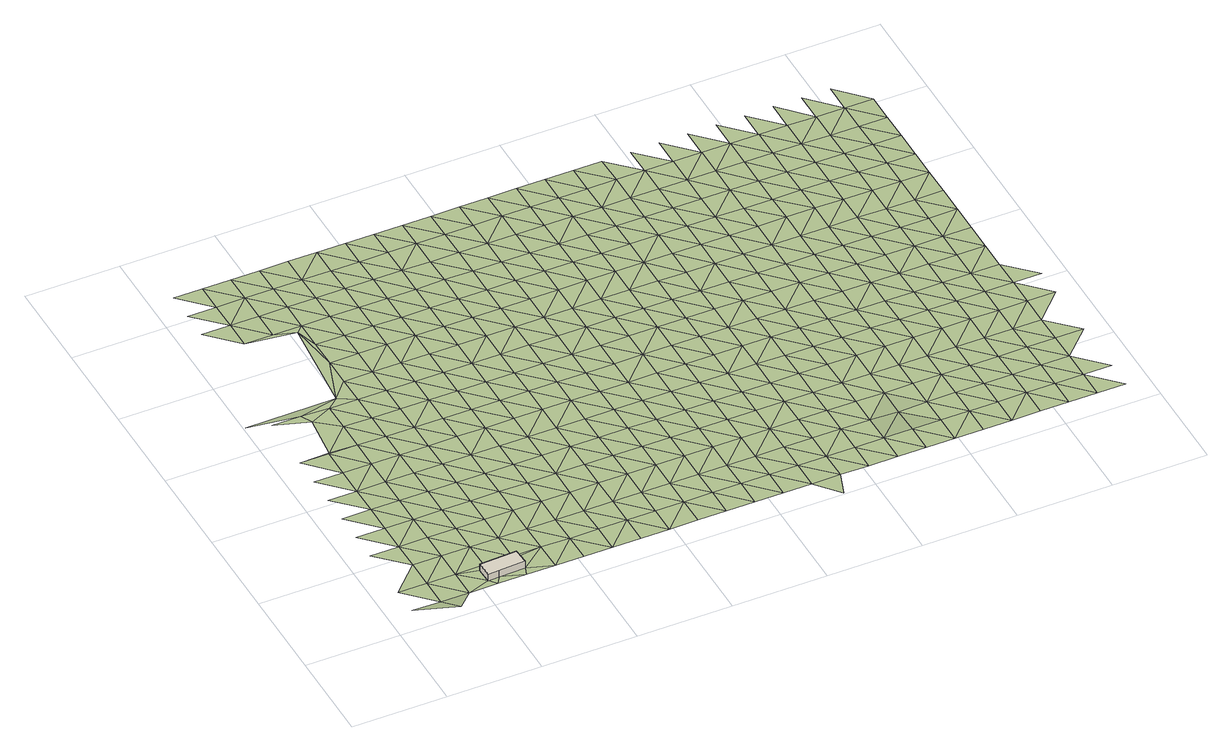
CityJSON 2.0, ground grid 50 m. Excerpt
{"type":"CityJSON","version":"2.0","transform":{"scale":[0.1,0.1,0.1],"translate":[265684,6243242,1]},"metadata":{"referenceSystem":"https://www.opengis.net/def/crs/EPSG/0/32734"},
"CityObjects":{
"building1":{"type":"Building","attributes":{"building":"industrial","building:levels":1,"building_height":4.1,"plus_code":"4FRW3FF8+X9M","ground_height":2.79,"roof_height":6.89},"geometry":[{"type":"Solid","lod":"1","boundaries":[[[[0,1,2,3]],[[1,4,5,2]],[[4,6,7,5]],[[6,8,9,7]],[[8,0,3,9]],[[3,2,5,7,9]],[[8,6,4,1,0]]]]}]},
"terrain1":{"type":"TINRelief","geometry":[{"type":"CompositeSurface","lod":"1","boundaries":[[[10,11,12]],[[12,13,14]],[[15,14,13]],[[11,16,12]],[[13,12,16]],[[17,15,18]],[[18,19,20]],[[15,13,21]],[[13,16,22]],[[21,18,15]],[[19,23,24]],[[21,13,22]],[[23,25,26]],[[16,27,22]],[[19,18,28]],[[18,21,29]],[[30,27,16]],[[23,19,28]],[[25,31,32]],[[18,29,28]],[[22,27,33]],[[21,22,34]],[[22,33,35]],[[23,36,25]],[[31,37,38]],[[29,21,34]],[[27,30,39]],[[36,23,28]],[[34,22,35]],[[38,37,40]],[[41,31,25]],[[29,42,28]],[[36,43,25]],[[39,30,44]],[[42,29,34]],[[31,41,37]],[[4,35,33]],[[25,43,41]],[[45,36,28]],[[46,47,48]],[[34,35,49]],[[40,37,50]],[[45,28,42]],[[1,39,44]],[[48,51,52]],[[43,36,53]],[[41,50,37]],[[49,35,4]],[[42,34,54]],[[36,45,53]],[[55,47,40]],[[49,54,34]],[[50,55,40]],[[41,43,56]],[[45,42,57]],[[48,47,58]],[[53,59,43]],[[1,44,60]],[[54,57,42]],[[50,41,56]],[[43,59,56]],[[55,58,47]],[[61,4,1]],[[45,62,53]],[[4,61,49]],[[61,54,49]],[[57,62,45]],[[55,50,63]],[[48,58,51]],[[60,61,1]],[[59,53,64]],[[56,63,50]],[[65,66,67]],[[62,64,53]],[[58,55,68]],[[57,54,69]],[[61,70,54]],[[56,59,71]],[[55,63,68]],[[57,69,62]],[[66,72,73]],[[64,71,59]],[[54,70,69]],[[51,58,74]],[[63,56,75]],[[61,60,76]],[[68,74,58]],[[65,77,66]],[[64,62,78]],[[72,79,80]],[[71,75,56]],[[70,61,76]],[[62,69,78]],[[60,81,76]],[[82,68,63]],[[83,71,64]],[[51,74,84]],[[75,82,63]],[[72,66,85]],[[77,86,66]],[[78,83,64]],[[87,77,65]],[[74,68,88]],[[89,51,84]],[[70,90,69]],[[76,91,70]],[[72,85,79]],[[71,92,75]],[[66,86,85]],[[82,88,68]],[[89,87,51]],[[69,90,78]],[[83,92,71]],[[70,91,90]],[[93,84,74]],[[76,81,94]],[[95,82,75]],[[88,93,74]],[[86,77,96]],[[97,83,78]],[[79,85,98]],[[75,92,95]],[[99,89,84]],[[100,91,76]],[[87,96,77]],[[97,78,90]],[[101,87,89]],[[93,99,84]],[[94,100,76]],[[86,102,85]],[[88,82,103]],[[92,83,104]],[[82,95,105]],[[96,87,101]],[[106,101,89]],[[86,96,102]],[[83,97,104]],[[93,88,103]],[[90,91,107]],[[99,106,89]],[[82,105,103]],[[100,108,91]],[[85,109,98]],[[110,96,101]],[[95,92,111]],[[90,107,97]],[[109,85,102]],[[104,112,92]],[[91,108,107]],[[93,113,99]],[[106,110,101]],[[105,95,111]],[[100,94,114]],[[113,93,103]],[[111,92,112]],[[102,96,115]],[[104,97,116]],[[117,98,109]],[[108,100,114]],[[110,115,96]],[[97,107,116]],[[94,118,114]],[[106,99,119]],[[105,120,103]],[[113,121,99]],[[122,109,102]],[[123,112,104]],[[120,105,111]],[[106,119,110]],[[115,122,102]],[[99,121,119]],[[116,123,104]],[[124,113,103]],[[108,125,107]],[[114,126,108]],[[127,117,109]],[[112,128,111]],[[124,103,120]],[[115,110,129]],[[125,116,107]],[[122,127,109]],[[123,128,112]],[[108,126,125]],[[121,113,130]],[[118,131,114]],[[110,119,129]],[[132,120,111]],[[113,124,130]],[[133,122,115]],[[127,134,117]],[[128,132,111]],[[123,116,135]],[[126,114,136]],[[129,133,115]],[[116,125,137]],[[121,138,119]],[[139,124,120]],[[130,140,121]],[[131,136,114]],[[122,141,127]],[[128,123,135]],[[132,139,120]],[[116,137,135]],[[119,138,129]],[[133,141,122]],[[121,140,138]],[[130,124,142]],[[126,143,125]],[[136,144,126]],[[139,142,124]],[[134,127,145]],[[129,146,133]],[[132,128,147]],[[137,125,143]],[[141,148,127]],[[135,149,128]],[[126,144,143]],[[150,140,130]],[[146,129,138]],[[132,147,139]],[[136,131,151]],[[127,148,145]],[[142,150,130]],[[128,149,147]],[[141,133,152]],[[137,153,135]],[[154,138,140]],[[144,136,151]],[[133,146,152]],[[143,153,137]],[[131,155,151]],[[142,139,156]],[[140,150,154]],[[148,141,157]],[[149,135,158]],[[139,147,156]],[[146,138,159]],[[152,157,141]],[[153,158,135]],[[150,142,160]],[[143,144,161]],[[159,138,154]],[[151,162,144]],[[148,163,145]],[[156,160,142]],[[146,164,152]],[[147,149,165]],[[143,161,153]],[[148,157,163]],[[158,166,149]],[[144,162,161]],[[151,155,167]],[[164,146,159]],[[168,154,150]],[[147,165,156]],[[150,160,169]],[[149,166,165]],[[157,152,170]],[[158,153,171]],[[145,163,172]],[[154,168,159]],[[173,162,151]],[[170,152,164]],[[168,150,169]],[[153,161,171]],[[160,156,174]],[[167,173,151]],[[157,175,163]],[[166,158,176]],[[174,156,165]],[[164,159,177]],[[175,157,170]],[[171,176,158]],[[169,160,178]],[[161,162,179]],[[159,168,177]],[[173,180,162]],[[172,163,181]],[[182,165,166]],[[178,160,174]],[[183,170,164]],[[161,179,171]],[[181,163,175]],[[166,176,182]],[[162,180,179]],[[173,167,184]],[[177,183,164]],[[168,169,185]],[[174,165,186]],[[169,178,187]],[[170,188,175]],[[176,171,189]],[[172,181,190]],[[182,186,165]],[[168,185,177]],[[180,173,191]],[[183,188,170]],[[185,169,187]],[[189,171,179]],[[178,174,192]],[[184,191,173]],[[176,193,182]],[[174,186,192]],[[181,175,194]],[[177,195,183]],[[188,196,175]],[[193,176,189]],[[178,197,187]],[[179,180,198]],[[195,177,185]],[[180,191,199]],[[181,194,190]],[[186,182,200]],[[175,196,194]],[[178,192,197]],[[188,183,201]],[[179,198,189]],[[200,182,193]],[[180,199,198]],[[185,187,202]],[[191,184,203]],[[183,195,201]],[[186,204,192]],[[197,202,187]],[[196,188,205]],[[193,189,206]],[[207,190,194]],[[204,186,200]],[[208,195,185]],[[191,209,199]],[[201,205,188]],[[189,198,206]],[[197,192,210]],[[202,208,185]],[[191,203,209]],[[196,211,194]],[[212,200,193]],[[210,192,204]],[[201,195,213]],[[196,205,211]],[[206,212,193]],[[199,214,198]],[[208,213,195]],[[209,215,199]],[[194,216,207]],[[202,197,217]],[[200,218,204]],[[197,210,219]],[[220,205,201]],[[198,214,206]],[[216,194,211]],[[212,218,200]],[[199,215,214]],[[208,202,217]],[[209,203,221]],[[213,220,201]],[[197,219,217]],[[211,205,222]],[[223,210,204]],[[206,224,212]],[[216,225,207]],[[218,226,204]],[[227,215,209]],[[220,222,205]],[[224,206,214]],[[213,208,228]],[[219,210,223]],[[217,229,208]],[[204,226,223]],[[227,209,221]],[[216,211,230]],[[218,212,231]],[[213,228,220]],[[222,230,211]],[[208,229,228]],[[212,224,231]],[[219,232,217]],[[233,214,215]],[[234,215,227]],[[235,225,216]],[[226,218,236]],[[223,232,219]],[[222,220,237]],[[224,214,233]],[[230,235,216]],[[231,236,218]],[[215,234,233]],[[229,217,238]],[[239,227,221]],[[220,228,237]],[[240,239,221]],[[226,241,223]],[[232,238,217]],[[230,222,242]],[[224,243,231]],[[235,244,225]],[[226,236,241]],[[227,245,234]],[[237,242,222]],[[243,224,233]],[[229,246,228]],[[238,247,229]],[[239,245,227]],[[232,223,248]],[[236,231,249]],[[223,241,250]],[[235,230,251]],[[228,246,237]],[[234,252,233]],[[230,242,253]],[[229,247,246]],[[249,231,243]],[[238,232,248]],[[223,250,248]],[[234,245,252]],[[235,251,244]],[[236,254,241]],[[230,253,251]],[[242,237,255]],[[254,236,249]],[[238,256,247]],[[243,233,257]],[[245,239,258]],[[255,237,246]],[[233,252,259]],[[250,241,260]],[[256,238,248]],[[253,242,261]],[[249,243,257]],[[244,251,262]],[[260,241,254]],[[233,259,257]],[[261,242,255]],[[246,247,263]],[[250,264,248]],[[252,245,265]],[[256,266,247]],[[258,267,245]],[[253,268,251]],[[249,269,254]],[[250,260,264]],[[246,263,255]],[[259,252,265]],[[268,253,261]],[[247,266,263]],[[269,249,257]],[[265,245,267]],[[270,256,248]],[[251,271,262]],[[270,248,264]],[[261,255,272]],[[260,254,273]],[[259,274,257]],[[271,251,268]],[[269,275,254]],[[266,256,276]],[[277,267,258]],[[255,263,272]],[[274,259,265]],[[264,260,273]],[[256,270,276]],[[254,275,273]],[[278,269,257]],[[279,262,271]],[[268,261,280]],[[267,281,265]],[[272,282,261]],[[278,257,274]],[[283,263,266]],[[270,264,284]],[[276,285,266]],[[277,281,267]],[[271,268,280]],[[275,269,286]],[[280,261,282]],[[273,284,264]],[[263,283,272]],[[287,274,265]],[[266,285,283]],[[269,278,286]],[[270,288,276]],[[281,287,265]],[[271,289,279]],[[284,288,270]],[[282,272,290]],[[273,275,291]],[[292,278,274]],[[280,289,271]],[[286,293,275]],[[285,276,294]],[[281,277,295]],[[290,272,283]],[[287,292,274]],[[284,273,291]],[[288,294,276]],[[275,293,291]],[[282,296,280]],[[286,278,297]],[[298,279,289]],[[285,299,283]],[[296,282,290]],[[292,297,278]],[[281,300,287]],[[285,294,299]],[[281,295,301]],[[289,280,302]],[[288,284,303]],[[304,293,286]],[[291,305,284]],[[302,280,296]],[[297,304,286]],[[281,301,300]],[[290,283,306]],[[294,288,303]],[[292,287,307]],[[283,299,308]],[[284,305,303]],[[298,289,309]],[[291,293,310]],[[296,290,306]],[[297,292,307]],[[309,289,302]],[[283,308,306]],[[304,310,293]],[[287,300,307]],[[301,295,311]],[[299,294,312]],[[313,305,291]],[[303,314,294]],[[296,315,302]],[[298,309,316]],[[310,313,291]],[[308,299,312]],[[304,297,317]],[[300,301,318]],[[315,296,306]],[[312,294,314]],[[307,319,297]],[[303,305,320]],[[318,301,311]],[[304,317,310]],[[313,320,305]],[[297,319,317]],[[309,302,321]],[[308,322,306]],[[307,300,323]],[[315,324,302]],[[325,314,303]],[[322,308,312]],[[323,300,318]],[[316,309,321]],[[313,310,326]],[[302,324,321]],[[320,325,303]],[[327,315,306]],[[328,319,307]],[[310,317,326]],[[312,314,329]],[[327,306,322]],[[323,328,307]],[[320,313,330]],[[318,311,331]],[[325,329,314]],[[324,315,332]],[[321,333,316]],[[326,330,313]],[[334,322,312]],[[319,335,317]],[[331,323,318]],[[315,327,332]],[[328,336,319]],[[331,311,337]],[[329,334,312]],[[325,320,338]],[[317,335,326]],[[320,330,339]],[[319,336,335]],[[321,324,340]],[[341,327,322]],[[332,342,324]],[[325,338,329]],[[328,323,343]],[[334,341,322]],[[320,339,338]],[[323,331,344]],[[333,321,340]],[[330,326,345]],[[324,342,340]],[[332,327,346]],[[336,328,343]],[[345,326,335]],[[323,344,343]],[[334,329,347]],[[337,348,331]],[[341,346,327]],[[339,330,349]],[[329,338,347]],[[350,342,332]],[[349,330,345]],[[341,334,351]],[[335,336,352]],[[344,331,353]],[[346,350,332]],[[343,354,336]],[[339,355,338]],[[347,351,334]],[[348,353,331]],[[340,342,356]],[[335,352,345]],[[355,339,349]],[[336,354,352]],[[357,346,341]],[[344,358,343]],[[350,356,342]],[[338,359,347]],[[357,341,351]],[[353,358,344]],[[360,361,340]],[[349,345,362]],[[355,359,338]],[[354,343,363]],[[356,360,340]],[[345,352,362]],[[350,346,364]],[[351,347,365]],[[346,357,366]],[[358,363,343]],[[353,348,367]],[[359,365,347]],[[356,350,364]],[[368,355,349]],[[346,366,364]],[[362,369,349]],[[354,370,352]],[[353,367,358]],[[363,371,354]],[[348,372,367]],[[357,351,373]],[[355,368,359]],[[365,374,351]],[[368,349,369]],[[352,370,362]],[[354,371,370]],[[360,356,375]],[[366,357,373]],[[363,358,376]],[[364,377,356]],[[374,373,351]],[[365,359,378]],[[358,367,376]],[[360,375,379]],[[369,362,380]],[[356,377,375]],[[359,368,378]],[[366,381,364]],[[371,363,382]],[[380,362,370]],[[374,365,383]],[[372,384,367]],[[373,381,366]],[[376,382,363]],[[369,385,368]],[[378,383,365]],[[377,364,386]],[[385,369,380]],[[370,371,387]],[[367,388,376]],[[381,386,364]],[[371,382,389]],[[390,373,374]],[[368,391,378]],[[374,383,392]],[[388,367,384]],[[370,387,380]],[[391,368,385]],[[371,389,387]],[[393,375,377]],[[373,390,381]],[[382,376,394]],[[386,395,377]],[[390,374,392]],[[383,378,396]],[[394,376,388]],[[375,393,397]],[[385,380,398]],[[377,395,393]],[[396,378,391]],[[386,381,399]],[[382,400,389]],[[380,387,398]],[[401,392,383]],[[388,384,402]],[[381,390,399]],[[382,394,400]],[[391,385,403]],[[383,396,401]],[[395,386,404]],[[398,403,385]],[[389,405,387]],[[388,406,394]],[[399,404,386]],[[400,407,389]],[[390,392,408]],[[392,401,409]],[[402,406,388]],[[410,393,395]],[[396,391,411]],[[387,405,398]],[[391,403,412]],[[389,407,405]],[[390,408,399]],[[400,394,413]],[[395,404,410]],[[408,392,409]],[[396,411,401]],[[391,412,411]],[[413,394,406]],[[393,414,415]],[[403,398,416]],[[404,399,417]],[[418,407,400]],[[393,410,414]],[[416,398,405]],[[401,419,409]],[[406,402,420]],[[417,399,408]],[[413,418,400]],[[403,421,412]],[[401,411,419]],[[404,422,410]],[[421,403,416]],[[405,407,423]],[[413,406,424]],[[422,404,417]],[[418,425,407]],[[426,408,409]],[[412,427,411]],[[419,428,409]],[[414,410,429]],[[405,423,416]],[[427,412,421]],[[407,425,423]],[[408,426,417]],[[429,410,422]],[[426,409,428]],[[411,430,419]],[[418,413,431]],[[432,414,433]],[[416,434,421]],[[427,430,411]],[[422,417,435]],[[425,418,431]],[[433,414,429]],[[416,423,434]],[[428,419,436]],[[417,426,435]],[[430,436,419]],[[429,422,437]],[[427,421,438]],[[434,439,421]],[[423,425,440]],[[435,437,422]],[[426,428,441]],[[430,427,438]],[[436,442,428]],[[438,421,439]],[[423,440,434]],[[433,429,443]],[[426,441,435]],[[429,437,444]],[[441,428,442]],[[445,433,443]],[[436,430,446]],[[439,434,447]],[[429,444,443]],[[438,448,430]],[[437,435,449]],[[442,436,446]],[[449,435,441]],[[430,448,446]],[[437,450,444]],[[450,437,449]],[[451,441,442]],[[446,452,442]],[[443,444,453]],[[441,451,449]],[[444,450,454]],[[451,442,452]],[[455,443,453]],[[444,454,453]],[[449,456,450]],[[449,451,456]],[[450,457,454]],[[457,450,456]],[[453,454,458]],[[457,458,454]],[[459,460,453]],[[458,459,453]]]}]}
},
"vertices":[
[604,167,18],[742,173,18],[742,173,59],[604,167,59],[738,257,18],[738,257,59],[541,248,18],[541,248,59],[544,164,18],[544,164,59],
[125,125,20],[342,43,26],[275,125,19],[275,275,19],[125,275,20],[275,425,17],[425,125,18],[125,575,17],[275,575,17],[275,725,17],[125,725,17],[425,425,17],[425,275,18],[275,875,18],[125,875,18],[275,1025,18],[125,1025,17],[544,164,19],[425,725,17],[425,575,17],[575,125,19],[275,1175,17],[125,1175,16],[541,248,19],[575,425,17],[575,275,19],[425,875,18],[275,1325,20],[125,1325,21],[604,167,19],[281,1331,20],[425,1175,17],[575,575,17],[425,1025,18],[725,125,18],[575,725,17],[125,1625,24],[308,1565,23],[275,1625,23],[725,275,18],[425,1325,19],[486,1673,19],[6,1665,23],[575,875,18],[725,425,17],[425,1475,19],[575,1175,17],[725,575,17],[425,1625,19],[575,1025,18],[876,125,18],[876,275,18],[725,725,19],[575,1325,17],[725,875,18],[275,2225,16],[275,2375,17],[125,2375,16],[575,1475,17],[876,575,17],[876,425,17],[725,1025,18],[275,2525,15],[125,2525,16],[575,1625,17],[725,1175,17],[1026,275,17],[425,2225,16],[876,725,19],[275,2675,15],[125,2675,15],[1026,125,17],[725,1325,16],[876,875,18],[575,1775,16],[425,2525,16],[425,2375,17],[536,2188,17],[725,1475,16],[575,1925,16],[1026,575,17],[1026,425,17],[876,1025,18],[725,1625,16],[1176,125,17],[876,1175,17],[575,2225,17],[1026,725,18],[425,2675,15],[725,1775,16],[1176,275,17],[575,2075,16],[575,2375,18],[876,1475,16],[1026,875,18],[876,1325,16],[725,1925,17],[1176,575,17],[1176,425,17],[575,2525,16],[725,2075,16],[1026,1175,16],[1026,1025,17],[876,1625,16],[1326,275,17],[725,2225,17],[1176,725,18],[575,2675,15],[1326,125,17],[876,1925,17],[1026,1325,16],[876,1775,16],[725,2375,20],[1176,875,18],[1026,1475,16],[1326,575,18],[1326,425,17],[725,2525,16],[1176,1025,16],[876,2075,16],[1026,1625,16],[1476,125,18],[1176,1175,16],[876,2225,17],[725,2675,15],[1326,875,17],[1476,275,18],[1326,725,18],[1026,1925,16],[1176,1325,16],[1026,1775,16],[876,2375,20],[1176,1475,16],[1476,575,18],[1476,425,17],[876,2675,15],[1026,2075,15],[1326,1175,16],[876,2525,16],[1326,1025,16],[1176,1625,16],[1627,275,18],[1026,2225,18],[1476,725,19],[1176,1775,16],[1627,125,18],[1326,1325,16],[1026,2375,21],[1476,875,17],[1176,1925,16],[1326,1475,16],[1627,575,17],[1627,425,17],[1026,2525,16],[1176,2075,15],[1476,1175,17],[1476,1025,16],[1777,125,18],[1326,1775,16],[1326,1625,16],[1176,2225,18],[1627,725,18],[1026,2675,15],[1777,275,18],[1476,1325,17],[1176,2375,19],[1627,875,17],[1326,1925,15],[1476,1475,16],[1777,575,17],[1777,425,17],[1176,2525,16],[1627,1025,17],[1326,2075,16],[1927,125,19],[1476,1775,16],[1627,1175,17],[1476,1625,16],[1326,2225,21],[1777,725,17],[1176,2675,15],[1927,275,19],[1627,1325,17],[1777,875,16],[1326,2525,16],[1476,1925,16],[1326,2375,18],[1627,1475,16],[1927,575,17],[1927,425,17],[1777,1025,17],[1476,2075,17],[1627,1625,16],[2077,125,19],[1777,1175,16],[1476,2225,20],[1927,725,16],[1326,2675,15],[1627,1775,16],[2077,275,19],[1777,1325,16],[1476,2375,18],[1927,875,16],[1627,1925,17],[2077,575,17],[2077,425,17],[1476,2525,16],[1777,1625,16],[1927,1025,17],[1777,1475,16],[1627,2075,19],[2227,125,19],[1627,2225,19],[1927,1325,18],[2077,725,16],[1476,2675,15],[1927,1175,18],[2227,275,19],[1777,1925,18],[1777,1775,17],[1627,2375,17],[2077,875,16],[1927,1475,18],[2227,575,17],[2227,425,17],[1627,2525,17],[2077,1025,18],[1777,2075,19],[1927,1625,18],[2377,125,19],[2333,2,17],[2077,1175,18],[1777,2225,18],[2227,725,16],[1627,2675,17],[2377,275,19],[1927,1925,19],[1927,1775,19],[2077,1475,17],[2227,875,16],[2077,1325,18],[1777,2525,18],[2377,425,17],[1777,2375,17],[2227,1025,18],[1927,2075,20],[2077,1625,17],[2377,725,16],[2527,125,18],[2377,575,17],[2227,1175,18],[1927,2225,18],[1777,2675,17],[2077,1925,19],[2227,1325,18],[2527,425,18],[2077,1775,18],[2527,275,18],[1927,2375,18],[2377,875,17],[2227,1475,17],[1927,2525,18],[2077,2075,18],[2377,1175,18],[2527,575,17],[2377,1025,18],[2227,1625,17],[2678,125,18],[2527,725,16],[1927,2675,18],[2077,2375,18],[2678,275,18],[2077,2225,16],[2227,1925,19],[2377,1325,18],[2227,1775,18],[2527,875,17],[2678,425,18],[2377,1475,16],[2077,2525,18],[2227,2075,18],[2527,1175,17],[2678,575,17],[2527,1025,17],[2377,1625,16],[2828,125,19],[2227,2225,16],[2678,725,17],[2077,2675,18],[2377,1775,16],[2828,425,10],[2828,275,19],[2227,2375,18],[2527,1475,14],[2678,875,17],[2527,1325,16],[2377,2075,18],[2828,575,14],[2377,1925,18],[2227,2525,18],[2678,1025,16],[2978,125,18],[2527,1775,16],[2678,1175,16],[2527,1625,14],[2377,2225,16],[2227,2675,18],[2828,875,18],[2978,275,18],[2828,725,17],[2678,1325,15],[2377,2525,19],[2527,1925,17],[2978,425,16],[2377,2375,18],[2678,1475,14],[2828,1025,16],[2527,2075,17],[2978,575,17],[2678,1625,14],[2828,1175,15],[3128,275,17],[2527,2225,16],[2377,2675,18],[2678,1775,17],[2978,875,18],[2978,725,18],[3128,125,17],[2828,1475,14],[2828,1325,15],[2527,2525,19],[2678,1925,17],[2527,2375,18],[3128,575,17],[3128,425,17],[2978,1025,16],[2678,2075,16],[2828,1625,14],[3278,125,18],[2978,1175,15],[2678,2225,15],[2828,1775,17],[3128,875,17],[3278,275,18],[3128,725,17],[2978,1325,16],[2678,2375,18],[2828,1925,17],[3278,425,18],[2978,1475,15],[2678,2525,19],[2527,2675,18],[3128,1025,15],[3278,575,16],[2828,2225,14],[2978,1625,15],[2828,2075,15],[3429,275,19],[3128,1325,15],[3128,1175,15],[3278,875,17],[3278,725,17],[3429,125,19],[2978,1925,18],[2978,1775,17],[2828,2525,19],[3429,425,18],[2828,2375,17],[3128,1475,15],[2678,2675,18],[3278,1025,15],[2978,2075,15],[3429,575,15],[3128,1625,15],[3579,125,18],[3278,1175,15],[2978,2225,14],[3429,875,17],[3579,275,19],[3429,725,16],[3128,1925,18],[3278,1325,15],[3128,1775,17],[2978,2525,19],[3579,425,19],[2978,2375,16],[3278,1475,15],[2828,2675,18],[3429,1025,17],[3128,2075,15],[3579,575,18],[3278,1625,15],[3729,125,18],[3429,1175,17],[3128,2225,15],[3579,875,16],[3729,275,19],[3579,725,15],[3278,1925,16],[3278,1775,17],[3128,2375,16],[3429,1475,15],[3429,1325,15],[3729,425,19],[3128,2525,18],[2978,2675,19],[3579,1025,17],[3278,2075,15],[3729,575,18],[3429,1625,15],[3879,125,17],[3579,1175,17],[3278,2225,17],[3729,875,16],[3879,275,18],[3729,725,15],[3429,1925,15],[3579,1325,15],[3429,1775,15],[3278,2375,15],[3579,1475,15],[3879,575,17],[3128,2675,19],[3278,2525,17],[3729,1025,17],[3429,2075,15],[3579,1625,15],[3429,2225,14],[3729,1325,15],[3729,1175,16],[3879,875,16],[3579,1925,15],[3579,1775,15],[3429,2525,14],[3429,2375,13],[3278,2675,19],[3729,1625,16],[3879,1025,16],[3729,1475,15],[3579,2075,15],[3579,2225,14],[3729,1925,15],[3729,1775,16],[3579,2525,14],[3579,2375,13],[3429,2675,15],[3729,2075,15],[3729,2225,13],[3729,2375,13],[3729,2525,13],[3579,2675,15]
]}
